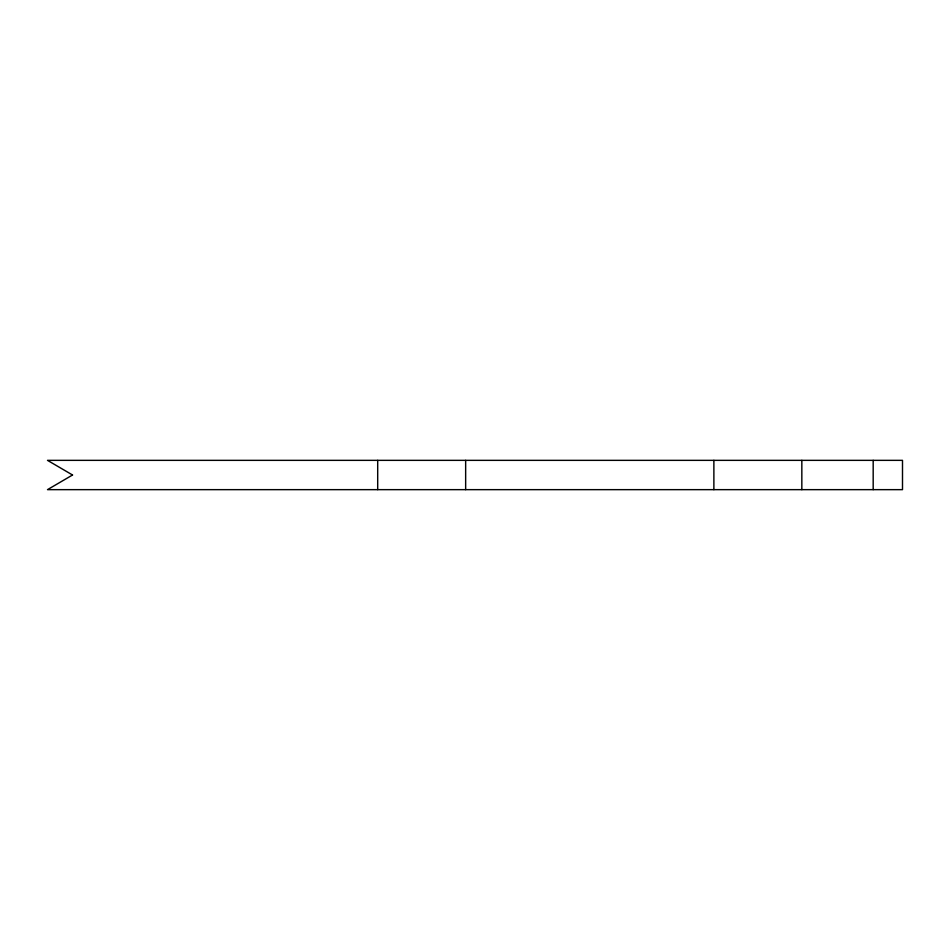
<?xml version="1.0" encoding="UTF-8"?>
<svg xmlns="http://www.w3.org/2000/svg" width="950" height="950" viewBox="0 0 950 950"><rect width="100%" height="100%" fill="white"/><g stroke="black" fill="none" stroke-linecap="round" stroke-linejoin="round"><path stroke-width="1.43" d="M873.181 460.346L873.181 489.654M801.836 460.346L801.836 489.654M713.877 460.346L713.877 489.654M465.654 460.346L465.654 489.654M377.696 460.346L377.696 489.654M72.544 475L47.5 489.654L902.5 489.654L902.5 460.346L47.5 460.346L72.544 475"/></g></svg>
